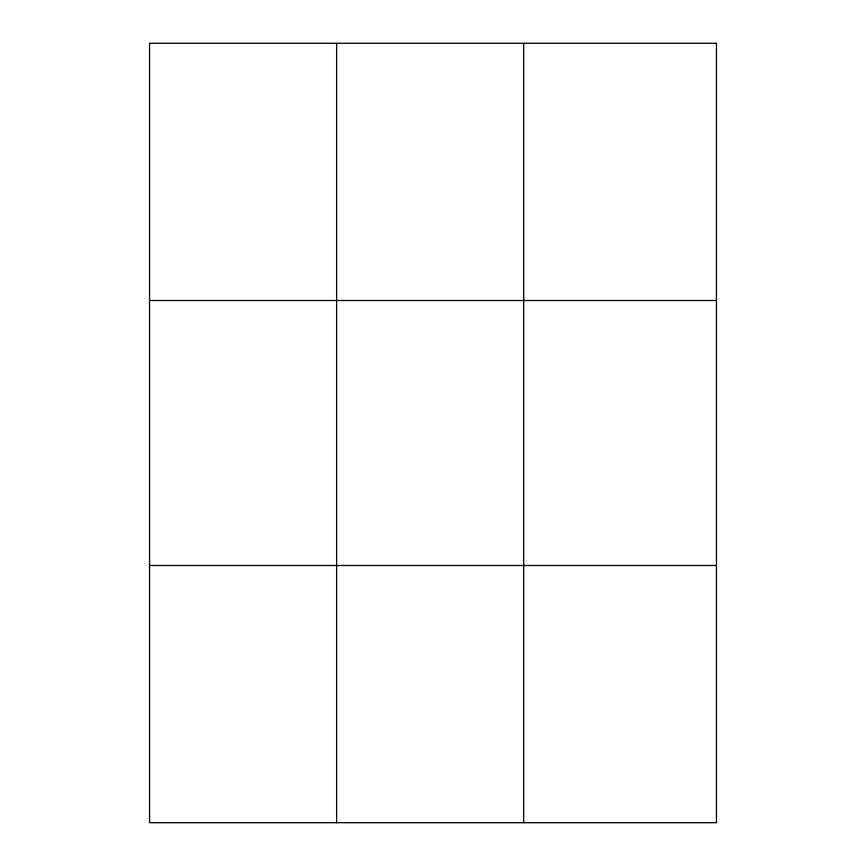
<?xml version="1.0" encoding="UTF-8"?>
<svg xmlns="http://www.w3.org/2000/svg" width="866" height="866" viewBox="0 0 866 866"><rect width="100%" height="100%" fill="white"/><g stroke="black" fill="none" stroke-linecap="round" stroke-linejoin="round"><path stroke-width="1.3" d="M336.625 822.7L336.625 43.3M523.703 822.7L523.703 43.3M149.558 300.502L716.442 300.502M149.558 565.498L716.442 565.498M716.442 43.3L716.442 822.7L149.558 822.7L149.558 43.3L716.442 43.3"/></g></svg>
